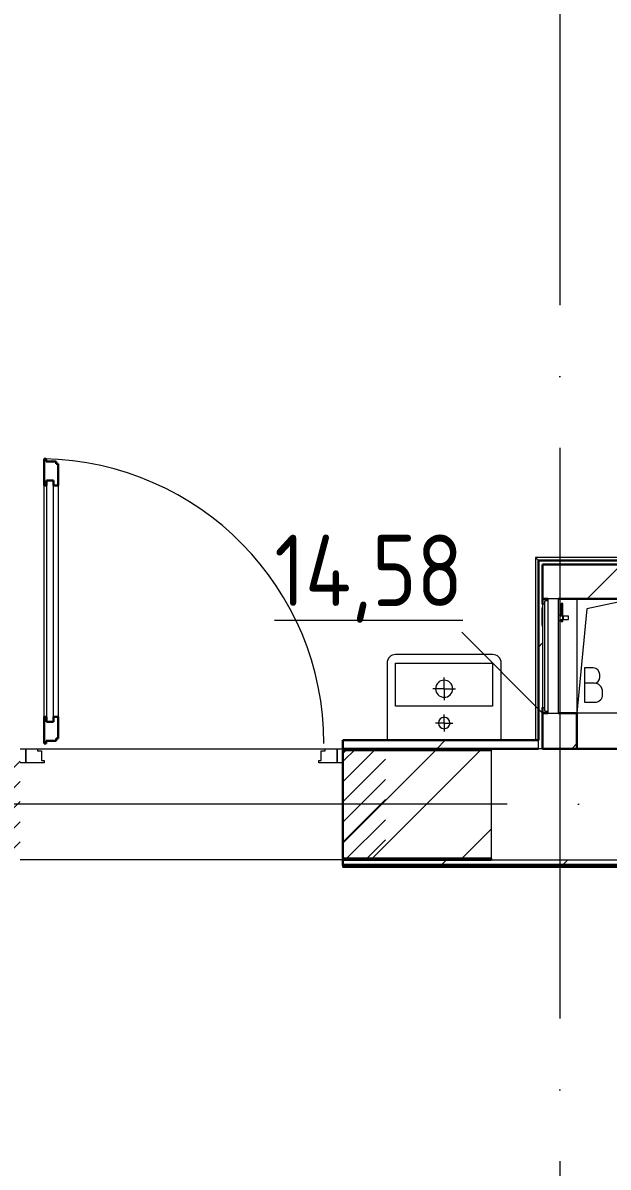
# Model space of a CAD drawing. Header units: millimetres. Extents: x -88595 to 880822, y -1054509 to -148035.
# Drawn here: x 298533 to 300583, y -275523 to -271513 of the extents above; entities that cross this region are included whole.
import ezdxf

# ---------------------------------------------------------------- set-up
doc = ezdxf.new("R2010")
doc.units = ezdxf.units.MM
doc.linetypes.add('ADSK_Линия сетки', pattern=[25, 20, -2.5, 0, -2.5])
doc.linetypes.add('ADSK_Штриховая_ш2 п1_5', pattern=[4.5, 3, -1.5])
for name, color, linetype, lineweight in [('Двери', 7, 'Continuous', 9), ('Марки помещений', 7, 'Continuous', 20), ('Оборудование', 7, 'Continuous', 18), ('Ограждение', 7, 'Continuous', 9), ('Оси', 7, 'Continuous', 9), ('Перекрытие', 7, 'Continuous', 18), ('Стены внутренние', 7, 'Continuous', 18), ('Стены наружные', 7, 'Continuous', 18), ('Стены штриховка', 7, 'Continuous', 9), ('Узлы', 7, 'Continuous', 18)]:
    doc.layers.add(name, color=color, linetype=linetype, lineweight=lineweight)
doc.layers.add('Двери открывание', color=7, linetype='Continuous', lineweight=9, true_color=0xc0c0c0)
doc.styles.add('GOST Common_2', font='GOST_Common.ttf', dxfattribs={"width": 0.9, "height": 350})

# ---------------------------------------------------------------- blocks, each defined once
blk = doc.blocks.new('2 этаж')
at = {"layer": 'Двери', "lineweight": 18, "true_color": 0xff0000}
h = blk.add_hatch(dxfattribs=at)
h.set_pattern_fill('FP_2', color=1, style=0, pattern_type=2)
h.set_pattern_definition([(45, (328297.5, 653556.506), (-35.3553, 35.3553), [])])
h.paths.add_polyline_path([(327707.5, 653361.5), (327857.5, 653361.5), (327857.5, 653751.5), (327707.5, 653751.5), (327707.5, 653539.2)])
h.paths.add_polyline_path([(329137.5, 653361.5), (329137.5, 653751.5), (328987.5, 653751.5), (328987.5, 653361.5)])
at = {"lineweight": 18}
for p, q in [((329841.9, 654241.1), (329807.5, 653876.5)), ((330007.5, 654276.5), (329841.9, 654241.1)), ((329864.3, 654034.3), (329834.3, 654034.3)), ((329834.3, 654034.3), (329834.3, 653914.3)), ((329887.6, 654001), (329887.6, 654011)), ((329867.6, 653981), (329834.3, 653981)), ((329897.6, 653941), (329897.6, 653951)), ((329834.3, 653914.3), (329871, 653914.3)), ((330007.5, 653876.5), (329807.5, 653876.5))]:
    blk.add_line(p, q, dxfattribs=at)
for centre, radius, start, end in [((329864.3, 654011), 23.3, 0, 90), ((329867.6, 654001), 20, 270, 0), ((329867.6, 653951), 30, 0, 90), ((329871, 653941), 26.7, 270, 0)]:
    blk.add_arc(centre, radius, start, end, dxfattribs=at)
at = {"layer": 'Двери', "lineweight": 30}
for p, q in [((327941.5, 654767.5), (327949.5, 654767.5)), ((327941.5, 654673.5), (327941.5, 654767.5)), ((327949.5, 654767.5), (327949.5, 654758.5)), ((327949.5, 654758.5), (327983.5, 654758.5)), ((327983.5, 654758.5), (327983.5, 654749.5)), ((327983.5, 654749.5), (327991.5, 654749.5)), ((327991.5, 654749.5), (327991.5, 654673.5)), ((327950.5, 654691.5), (327950.5, 654673.5)), ((327974.5, 654691.5), (327950.5, 654691.5)), ((327974.5, 654673.5), (327974.5, 654691.5)), ((327950.5, 654673.5), (327941.5, 654673.5)), ((327991.5, 654673.5), (327974.5, 654673.5)), ((327941.5, 653769.5), (327941.5, 653863.5)), ((327950.5, 653863.5), (327941.5, 653863.5)), ((327950.5, 653845.5), (327950.5, 653863.5)), ((327974.5, 653845.5), (327950.5, 653845.5)), ((327974.5, 653863.5), (327974.5, 653845.5)), ((327991.5, 653863.5), (327974.5, 653863.5)), ((327991.5, 653863.5), (327991.5, 653787.5)), ((327949.5, 653769.5), (327941.5, 653769.5)), ((327949.5, 653778.5), (327949.5, 653769.5)), ((327983.5, 653778.5), (327949.5, 653778.5)), ((327983.5, 653787.5), (327983.5, 653778.5)), ((327991.5, 653787.5), (327983.5, 653787.5))]:
    blk.add_line(p, q, dxfattribs=at)
at = {"layer": 'Двери'}
for p, q in [((327950.5, 654691.5), (327950.5, 653845.5)), ((327974.5, 654691.5), (327950.5, 654691.5)), ((327974.5, 653845.5), (327974.5, 654691.5)), ((327941.5, 653863.5), (327941.5, 654673.5)), ((327991.5, 654673.5), (327991.5, 653863.5)), ((327950.5, 653845.5), (327974.5, 653845.5)), ((327857.5, 653751.5), (327877.5, 653751.5)), ((327877.5, 653751.5), (327877.5, 653701.5)), ((327877.5, 653751.5), (327918.5, 653751.5)), ((327877.5, 653701.5), (327877.5, 653751.5)), ((327918.5, 653751.5), (327918.5, 653743.5)), ((327918.5, 653743.5), (327932.5, 653743.5)), ((327932.5, 653743.5), (327932.5, 653709.5)), ((328912.5, 653743.5), (328926.5, 653743.5)), ((328912.5, 653709.5), (328912.5, 653743.5)), ((328926.5, 653743.5), (328926.5, 653751.5)), ((328926.5, 653751.5), (328967.5, 653751.5)), ((328967.5, 653751.5), (328987.5, 653751.5)), ((328967.5, 653701.5), (328967.5, 653751.5)), ((328967.5, 653751.5), (328967.5, 653701.5)), ((328987.5, 653751.5), (328987.5, 653701.5)), ((327877.5, 653701.5), (327857.5, 653701.5)), ((327941.5, 653701.5), (327877.5, 653701.5)), ((327932.5, 653709.5), (327941.5, 653709.5)), ((327941.5, 653709.5), (327941.5, 653701.5)), ((328903.5, 653709.5), (328912.5, 653709.5)), ((328903.5, 653701.5), (328903.5, 653709.5)), ((328967.5, 653701.5), (328903.5, 653701.5)), ((328987.5, 653701.5), (328967.5, 653701.5))]:
    blk.add_line(p, q, dxfattribs=at)
at = {"layer": 'Двери', "linetype": 'ADSK_Штриховая_ш2 п1_5'}
for p, q in [((329137.5, 653751.5), (328987.5, 653751.5)), ((328987.5, 653751.5), (328987.5, 653361.5)), ((328987.5, 653361.5), (329137.5, 653361.5))]:
    blk.add_line(p, q, dxfattribs=at)
at = {"layer": 'Двери открывание'}
blk.add_arc((327923.5, 653769.5), 998, 0, 88.9666, dxfattribs=at)
at = {"layer": 'Оборудование'}
for p, q in [((329687.5, 654248.5), (329685.5, 654248.5)), ((329685.5, 654248.5), (329685.5, 654244.5)), ((329685.5, 654184), (329685.5, 654244.5)), ((329693, 654257.5), (329687.5, 654257.5)), ((329687.5, 654257.5), (329687.5, 653895.5)), ((329694.5, 654268.6), (329694.5, 653884.5)), ((329705.2, 654269.5), (329695.5, 654269.5)), ((329705.2, 654275.6), (329705.2, 653877.4)), ((329742.5, 654276.5), (329706.1, 654276.5)), ((329742.5, 653876.5), (329742.5, 654276.5)), ((329757.9, 654260.7), (329752.9, 654260.7)), ((329752.9, 654260.7), (329752.9, 654214.8)), ((329757.9, 654214.8), (329757.9, 654260.7)), ((329758.4, 654219.7), (329742.5, 654219.7)), ((329742.5, 654200.4), (329758.4, 654200.4)), ((329752.9, 654205.2), (329752.9, 654196.9)), ((329757.9, 654196.9), (329757.9, 654205.2)), ((329758.4, 654200.4), (329758.4, 654219.7)), ((329760.4, 654216.1), (329758.4, 654218.1)), ((329758.4, 654201.9), (329760.4, 654203.9)), ((329777.8, 654216.1), (329760.4, 654216.1)), ((329760.4, 654203.9), (329760.4, 654216.1)), ((329760.4, 654203.9), (329777.8, 654203.9)), ((329777.8, 654203.9), (329777.8, 654216.1)), ((329687.5, 653876.5), (329404.7, 654159.3)), ((329685.5, 654184), (329685.5, 654180)), ((329685.5, 654180), (329687.5, 654180)), ((329752.9, 654196.9), (329757.9, 654196.9)), ((329687.5, 653895.5), (329693, 653895.5)), ((329695.5, 653883.5), (329705.2, 653883.5)), ((329706.1, 653876.5), (329742.5, 653876.5))]:
    blk.add_line(p, q, dxfattribs=at)
for points, knots in [([(329694.5, 654259), (329694.5, 654258.9), (329694.5, 654258.7), (329694.4, 654258.5), (329694.3, 654258.3), (329694.2, 654258.1), (329694.1, 654258), (329693.9, 654257.8), (329693.7, 654257.7), (329693.6, 654257.6), (329693.3, 654257.5), (329693.1, 654257.5), (329693, 654257.5)], [0, 0, 0, 0, 0.166667, 0.25, 0.333333, 0.416667, 0.5, 0.583333, 0.666667, 0.75, 0.833333, 1, 1, 1, 1]), ([(329695.5, 654269.5), (329695.4, 654269.5), (329695.2, 654269.5), (329695, 654269.4), (329694.8, 654269.3), (329694.7, 654269.2), (329694.6, 654269), (329694.6, 654268.9), (329694.5, 654268.8), (329694.5, 654268.6), (329694.5, 654268.6)], [0, 0, 0, 0, 0.166667, 0.333333, 0.458333, 0.583333, 0.666667, 0.75, 0.833333, 1, 1, 1, 1]), ([(329706.1, 654276.5), (329706, 654276.5), (329705.9, 654276.5), (329705.7, 654276.4), (329705.5, 654276.3), (329705.4, 654276.2), (329705.3, 654276), (329705.2, 654275.8), (329705.2, 654275.7), (329705.2, 654275.6)], [0, 0, 0, 0, 0.166667, 0.333333, 0.458333, 0.583333, 0.708333, 0.833333, 1, 1, 1, 1]), ([(329693, 653895.5), (329693.1, 653895.5), (329693.3, 653895.5), (329693.6, 653895.4), (329693.7, 653895.3), (329693.9, 653895.2), (329694.1, 653895.1), (329694.2, 653894.9), (329694.3, 653894.7), (329694.4, 653894.6), (329694.5, 653894.3), (329694.5, 653894.1), (329694.5, 653894)], [-1, -1, -1, -1, -0.833333, -0.75, -0.666667, -0.583333, -0.5, -0.416667, -0.333333, -0.25, -0.166667, 0, 0, 0, 0]), ([(329694.5, 653884.5), (329694.5, 653884.4), (329694.5, 653884.3), (329694.6, 653884.1), (329694.6, 653884), (329694.7, 653883.9), (329694.8, 653883.7), (329695, 653883.6), (329695.2, 653883.5), (329695.4, 653883.5), (329695.5, 653883.5)], [-1, -1, -1, -1, -0.833333, -0.75, -0.666667, -0.583333, -0.458333, -0.333333, -0.166667, 0, 0, 0, 0]), ([(329705.2, 653877.4), (329705.2, 653877.3), (329705.2, 653877.2), (329705.3, 653877), (329705.4, 653876.9), (329705.5, 653876.7), (329705.7, 653876.6), (329705.9, 653876.5), (329706, 653876.5), (329706.1, 653876.5)], [-1, -1, -1, -1, -0.833333, -0.75, -0.583333, -0.458333, -0.333333, -0.166667, 0, 0, 0, 0])]:
    blk.add_open_spline(points, degree=3, knots=knots, dxfattribs=at)
at = {"layer": 'Ограждение'}
for p, q in [((329982.5, 654421.5), (329662.5, 654421.5)), ((329662.5, 654421.5), (329672.5, 654411.5)), ((329662.5, 654421.5), (329662.5, 653781.5)), ((328987.5, 653336.5), (328987.5, 653341.5)), ((328987.5, 653336.5), (333992.5, 653336.5))]:
    blk.add_line(p, q, dxfattribs=at)
at = {"layer": 'Оси', "linetype": 'ADSK_Линия сетки', "ltscale": 100}
for p, q in [((329747.5, 697307.1), (329747.5, 631330.4)), ((364564.8, 653556.5), (287587.4, 653556.5))]:
    blk.add_line(p, q, dxfattribs=at)
at = {"layer": 'Перекрытие', "color": 49, "ltscale": 100, "true_color": 0x464646}
for p, q in [((330007.5, 653876.5), (329807.5, 653876.5)), ((328987.5, 653361.5), (327857.5, 653361.5)), ((328987.5, 653361.5), (328987.5, 653366.5))]:
    blk.add_line(p, q, dxfattribs=at)
at = {"layer": 'Стены внутренние'}
for p, q in [((327918.5, 653751.5), (328926.5, 653751.5)), ((329507.5, 653746.5), (329507.5, 653366.5)), ((329687.5, 653751.5), (329672.5, 653751.5)), ((329507.5, 653361.5), (333982.5, 653361.5))]:
    blk.add_line(p, q, dxfattribs=at)
at = {"layer": 'Стены внутренние', "lineweight": 30}
for p, q in [((329507.5, 653751.5), (329507.5, 653746.5)), ((330007.5, 653751.5), (329807.5, 653751.5)), ((329507.5, 653366.5), (329507.5, 653361.5))]:
    blk.add_line(p, q, dxfattribs=at)
at = {"layer": 'Стены наружные', "lineweight": 30}
for p, q in [((329672.5, 654411.5), (329672.5, 653781.5)), ((329992.5, 654411.5), (329672.5, 654411.5)), ((330007.5, 654396.5), (329687.5, 654396.5)), ((329687.5, 654257.5), (329687.5, 654396.5)), ((329687.5, 654276.5), (329705.9, 654276.5)), ((329742.5, 654276.5), (330007.5, 654276.5)), ((329687.5, 653751.5), (329687.5, 653895.5)), ((329705.9, 653876.5), (329687.5, 653876.5)), ((329807.5, 653876.5), (329742.5, 653876.5)), ((329807.5, 653751.5), (329807.5, 653876.5)), ((329672.5, 653781.5), (328987.5, 653781.5)), ((328987.5, 653781.5), (328987.5, 653751.5)), ((328987.5, 653751.5), (329672.5, 653751.5)), ((329507.5, 653746.5), (328987.5, 653746.5)), ((328987.5, 653746.5), (328987.5, 653366.5)), ((329687.5, 653751.5), (329807.5, 653751.5)), ((328987.5, 653366.5), (329507.5, 653366.5)), ((329507.5, 653361.5), (328987.5, 653361.5)), ((328987.5, 653361.5), (328987.5, 653341.5)), ((328987.5, 653341.5), (333967.5, 653341.5))]:
    blk.add_line(p, q, dxfattribs=at)
at = {"layer": 'Стены наружные', "linetype": 'Continuous', "lineweight": 9}
for p, q in [((329843.3, 654276.5), (329963.3, 654396.5)), ((329672.5, 654107.3), (329687.5, 654122.3)), ((329316.7, 653751.5), (329346.7, 653781.5)), ((329789.7, 653751.5), (329807.5, 653769.3)), ((328987.5, 653420.7), (329313.3, 653746.5)), ((328987.5, 653735.1), (328999, 653746.5)), ((329090.4, 653366.5), (329470.4, 653746.5)), ((329404.7, 653366.5), (329507.5, 653469.3)), ((329335.9, 653346.5), (329350.9, 653361.5)), ((329760.2, 653346.5), (329775.2, 653361.5)), ((329048.1, 653341.5), (329053.1, 653346.5)), ((329118.8, 653341.5), (329123.8, 653346.5)), ((329189.5, 653341.5), (329194.5, 653346.5)), ((329260.2, 653341.5), (329265.2, 653346.5)), ((329330.9, 653341.5), (329335.9, 653346.5)), ((329401.6, 653341.5), (329406.6, 653346.5)), ((329472.4, 653341.5), (329477.4, 653346.5)), ((329543.1, 653341.5), (329548.1, 653346.5)), ((329613.8, 653341.5), (329618.8, 653346.5)), ((329684.5, 653341.5), (329689.5, 653346.5)), ((329755.2, 653341.5), (329760.2, 653346.5)), ((329825.9, 653341.5), (329830.9, 653346.5)), ((329896.6, 653341.5), (329901.6, 653346.5))]:
    blk.add_line(p, q, dxfattribs=at)
at = {"layer": 'Стены наружные'}
blk.add_line((329807.5, 654276.5), (329807.5, 653876.5), dxfattribs=at)
at = {"layer": 'Стены штриховка'}
for p, q in [((329672.5, 653751.5), (329672.5, 653781.5)), ((328987.5, 653346.5), (333967.5, 653346.5))]:
    blk.add_line(p, q, dxfattribs=at)
at = {"layer": 'Узлы', "lineweight": 9}
for p, q in [((329342.5, 654081.5), (329172.5, 654081.5)), ((329512.5, 654081.5), (329342.5, 654081.5)), ((329142.5, 654051.5), (329142.5, 653781.5)), ((329542.5, 653781.5), (329542.5, 654051.5)), ((329342.5, 653961.5), (329342.5, 654001.5)), ((329342.5, 653961.5), (329302.5, 653961.5)), ((329342.5, 653961.5), (329342.5, 653921.5)), ((329342.5, 653961.5), (329382.5, 653961.5)), ((329342.5, 653841.5), (329312.5, 653841.5)), ((329342.5, 653841.5), (329342.5, 653871.5)), ((329342.5, 653841.5), (329342.5, 653811.5)), ((329342.5, 653841.5), (329372.5, 653841.5))]:
    blk.add_line(p, q, dxfattribs=at)
at = {"layer": 'Узлы'}
for p, q in [((329172.5, 653900.6), (329172.5, 654051.5)), ((329172.5, 654051.5), (329512.5, 654051.5)), ((329512.5, 654051.5), (329512.5, 653900.6)), ((329512.5, 653900.6), (329172.5, 653900.6))]:
    blk.add_line(p, q, dxfattribs=at)
for centre, start, end in [((329172.5, 654051.5), 90, 180), ((329512.5, 654051.5), 0, 90)]:
    blk.add_arc(centre, 30, start, end, dxfattribs=at)
at = {"layer": 'Узлы', "lineweight": 9}
for centre, radius, start, end in [((329342.5, 653961.5), 30, 90, 180), ((329342.5, 653961.5), 30, 180, 270), ((329342.5, 653961.5), 30, 0, 90), ((329342.5, 653961.5), 30, 270, 0.0077), ((329342.5, 653841.5), 20, 90, 180), ((329342.5, 653841.5), 20, 180, 270), ((329342.5, 653841.5), 20, 0, 90), ((329342.5, 653841.5), 20, 270, 0.0116)]:
    blk.add_arc(centre, radius, start, end, dxfattribs=at)
at = {"layer": 'Марки помещений', "style": 'GOST Common_2', "width": 0.9}
blk.add_text('%%U14,58', height=250, dxfattribs=at).set_placement((328748.1, 654251.4))

msp = doc.modelspace()

# ---------------------------------------------------------------- block references
at = {"layer": 'Оборудование', "color": 5, "true_color": 0x0000ff}
msp.add_blockref('2 этаж', (-29334.2, -927808.4), dxfattribs=at)

doc.saveas('drawing.dxf')
